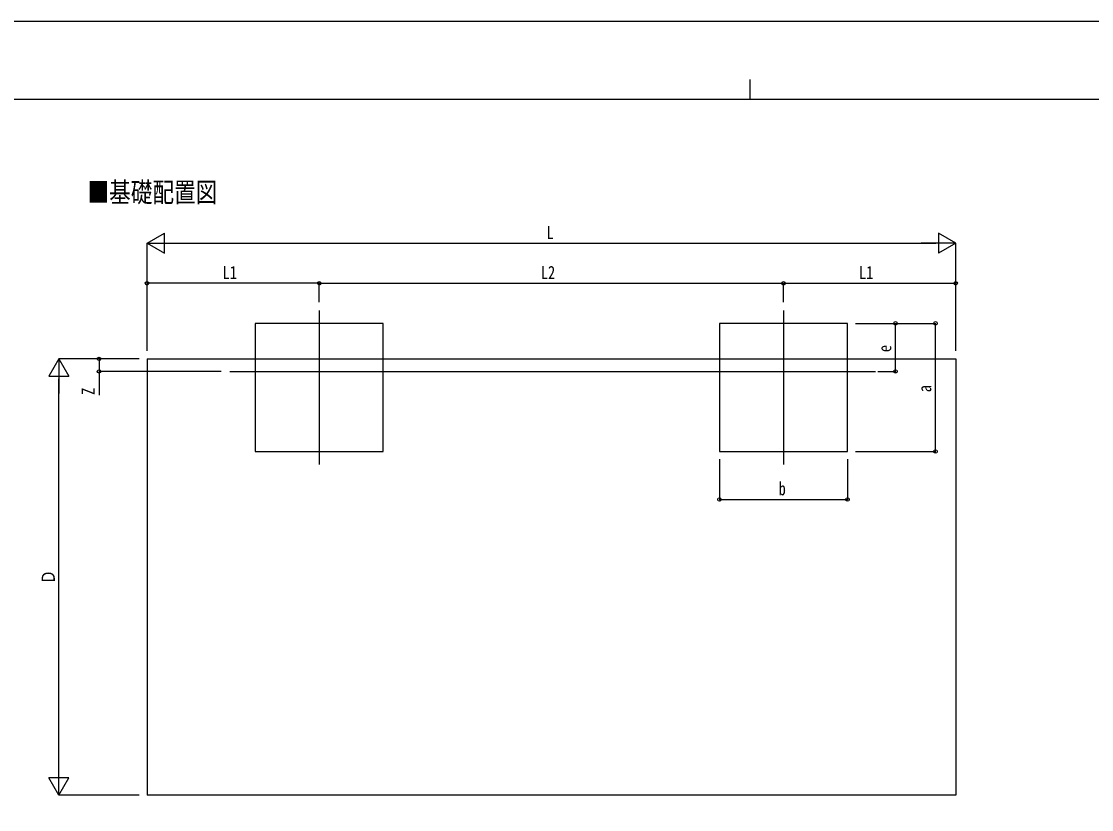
# Model space of a CAD drawing. Units: millimetres, scale not verified. Extents: x -10512 to 10512, y -7425 to 7425.
# Drawn here: x -4564 to 2122, y 2504 to 7425 of the extents above; entities that cross this region are included whole.
import ezdxf
from ezdxf.enums import TextEntityAlignment as Align

# ---------------------------------------------------------------- set-up
doc = ezdxf.new("R2010")
doc.units = ezdxf.units.MM
doc.header["$LTSCALE"] = 40
for name, color, linetype in [('0-2_USER1', 3, 'Continuous'), ('0-3_YKK_12', 2, 'Continuous'), ('0-5_YKK_A1', 4, 'Continuous'), ('0-6_YKK_D', 6, 'Continuous'), ('0-7_YKK_ZWAK', 7, 'Continuous')]:
    doc.layers.add(name, color=color, linetype=linetype)
doc.styles.add('ＭＳ ゴシック', font='')
doc.styles.get('ＭＳ ゴシック').set_extended_font_data('MS Gothic')

msp = doc.modelspace()

# ---------------------------------------------------------------- linework, layer by layer
at = {"layer": '0-3_YKK_12'}
for p, q in [((-2703.17, 5621), (-2703.17, 4658.48)), ((196.83, 5621), (196.83, 4658.48)), ((-3261.84, 5239.66), (771.08, 5239.66))]:
    msp.add_line(p, q, dxfattribs=at)
at = {"layer": '0-5_YKK_A1'}
for p, q in [((-3779.17, 5317.46), (1272.83, 5317.46)), ((-3779.17, 5317.46), (-3779.17, 2593.25)), ((1272.83, 5317.46), (1272.83, 2593.25)), ((1272.83, 2593.25), (-3779.17, 2593.25))]:
    msp.add_line(p, q, dxfattribs=at)
for points in [[(-3103.17, 4739.74), (-2303.17, 4739.74), (-2303.17, 5539.74), (-3103.17, 5539.74)], [(-203.17, 4739.74), (596.83, 4739.74), (596.83, 5539.74), (-203.17, 5539.74)]]:
    msp.add_lwpolyline(points, close=True, dxfattribs=at)
at = {"layer": '0-6_YKK_D'}
for p, q in [((-3779.17, 6039.66), (-3670.91, 6102.16)), ((-3670.91, 5977.16), (-3670.91, 6102.16)), ((1272.83, 6039.66), (1164.58, 6102.16)), ((1164.58, 6102.16), (1164.58, 5977.16)), ((-3779.17, 5367.46), (-3779.17, 6040.66)), ((-3779.17, 6039.66), (-3670.91, 5977.16)), ((-3779.17, 6039.66), (-3562.66, 6039.66)), ((-3654.17, 6039.66), (1147.83, 6039.66)), ((1272.83, 6039.66), (1056.33, 6039.66)), ((1272.83, 6039.66), (1164.58, 5977.16)), ((1272.83, 5367.46), (1272.83, 6040.66)), ((-3779.17, 5671.92), (-3779.17, 5790.66)), ((-2703.17, 5789.66), (-3779.17, 5789.66)), ((-2703.17, 5671.92), (-2703.17, 5790.66)), ((-2703.17, 5671.92), (-2703.17, 5790.66)), ((-2703.17, 5789.66), (196.83, 5789.66)), ((196.83, 5671.92), (196.83, 5790.66)), ((196.83, 5671.92), (196.83, 5790.66)), ((196.83, 5789.66), (1272.83, 5789.66)), ((1272.83, 5671.92), (1272.83, 5790.66)), ((646.83, 5539.74), (1147.83, 5539.74)), ((647.83, 5539.74), (897.83, 5539.74)), ((896.83, 5239.74), (896.83, 5539.74)), ((1146.83, 4739.74), (1146.83, 5539.74)), ((-4329.17, 5317.46), (-4391.67, 5209.21)), ((-3829.17, 5317.46), (-4330.17, 5317.46)), ((-4329.17, 5317.46), (-4266.67, 5209.21)), ((-4329.17, 5317.46), (-4329.17, 5100.95)), ((-3829.17, 5317.46), (-4080.17, 5317.46)), ((-3315.27, 5239.66), (-4080.17, 5239.66)), ((785.65, 5239.74), (897.83, 5239.74)), ((-4391.67, 5209.21), (-4266.67, 5209.21)), ((-4329.17, 2718.25), (-4329.17, 5192.46)), ((-203.17, 4692.65), (-203.17, 4438.74)), ((596.83, 4690.73), (596.83, 4438.74)), ((646.83, 4739.74), (1147.83, 4739.74)), ((-203.17, 4439.74), (596.83, 4439.74)), ((-4329.17, 2593.25), (-4329.17, 2809.76)), ((-4329.17, 2593.25), (-4391.67, 2701.51)), ((-4266.67, 2701.51), (-4391.67, 2701.51)), ((-4329.17, 2593.25), (-4266.67, 2701.51)), ((-3829.17, 2593.25), (-4330.17, 2593.25))]:
    msp.add_line(p, q, dxfattribs=at)
msp.add_lwpolyline([(-4079.17, 5317.46), (-4079.17, 5239.66), (-4079.17, 5091.33)], dxfattribs=at)
for centre in [(-3779.17, 5789.66), (-2703.17, 5789.66), (-2703.17, 5789.66), (196.83, 5789.66), (196.83, 5789.66), (1272.83, 5789.66), (896.83, 5539.74), (1146.83, 5539.74), (-4079.17, 5317.46), (-4079.17, 5239.66), (896.83, 5239.74), (1146.83, 4739.74), (-203.17, 4439.74), (596.83, 4439.74)]:
    msp.add_circle(centre, 10.62, dxfattribs=at)
at = {"layer": '0-7_YKK_ZWAK'}
for p, q in [((-12.45, 7062.5), (-12.45, 6937.5)), ((9737.55, 6937.5), (-9762.45, 6937.5))]:
    msp.add_line(p, q, dxfattribs=at)
msp.add_lwpolyline([(-10512.5, -7425), (10512.5, -7425), (10512.5, 7425), (-10512.5, 7425)], close=True, dxfattribs=at)

# ---------------------------------------------------------------- texts
at = {"layer": '0-2_USER1', "style": 'ＭＳ ゴシック', "width": 0.8}
msp.add_text('■基礎配置図', height=123.8, dxfattribs=at).set_placement((-4150.78, 6259.2), align=Align.BOTTOM_LEFT)
at = {"layer": '0-6_YKK_D', "style": 'ＭＳ ゴシック', "width": 0.8}
for s, p in [('L', (-1283.17, 6040.66)), ('L1', (-3307.17, 5791.33)), ('L2', (-1319.17, 5791.33)), ('L1', (668.83, 5791.33)), ('b', (166.83, 4441.41))]:
    msp.add_text(s, height=82.48, dxfattribs=at).set_placement(p, align=Align.BOTTOM_LEFT)
for s, p in [('e', (895.17, 5359.74)), ('a', (1145.17, 5109.74)), ('Z', (-4080.83, 5092.99)), ('Ｄ', (-4330.17, 3910.36))]:
    msp.add_text(s, height=82.48, rotation=90, dxfattribs=at).set_placement(p, align=Align.BOTTOM_LEFT)

doc.saveas('drawing.dxf')
